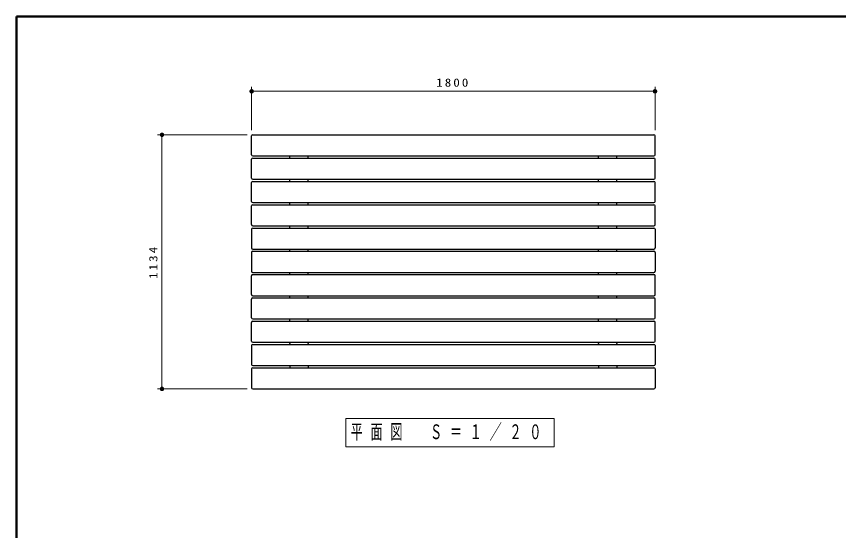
# Model space of a CAD drawing. Units: millimetres on the paper, scale 1:20. Extents: x -365 to 10, y -38 to 257.
# Drawn here: x -365 to -181.6, y 142.3 to 257 of the extents above; entities that cross this region are included whole.
import ezdxf

# ---------------------------------------------------------------- set-up
doc = ezdxf.new("R2010")
doc.units = ezdxf.units.MM
doc.layers.add('LY_1', color=7, linetype='Continuous', lineweight=25)
doc.layers.add('LY_2', color=7, linetype='Continuous', lineweight=13)
doc.styles.add('ＭＳ ゴシック', font='')
doc.styles.get('ＭＳ ゴシック').set_extended_font_data('MS Gothic')

# ---------------------------------------------------------------- blocks, each defined once
blk = doc.blocks.new('filled_dot')
at = {"color": 0, "linetype": 'Continuous', "lineweight": -2, "const_width": 1.25}
blk.add_lwpolyline([(-0.625, 0, 1), (0.625, 0, 1)], format="xyb", close=True, dxfattribs=at)

msp = doc.modelspace()

# ---------------------------------------------------------------- linework, layer by layer
at = {"layer": 'LY_1', "lineweight": 13}
for p, q in [((-312.527, 231.589), (-312.527, 241.295)), ((-312.527, 240.295), (-222.527, 240.295)), ((-222.527, 231.589), (-222.527, 241.295)), ((-313.527, 230.589), (-333.527, 230.589)), ((-332.527, 173.889), (-332.527, 230.589)), ((-313.527, 173.889), (-333.527, 173.889)), ((-245.04, 167.281), (-291.54, 167.281)), ((-291.54, 167.281), (-291.54, 160.981)), ((-245.04, 160.981), (-245.04, 167.281)), ((-291.54, 160.981), (-245.04, 160.981))]:
    msp.add_line(p, q, dxfattribs=at)
at = {"layer": 'LY_1', "color": 4}
for p, q in [((-312.527, 226.139), (-312.527, 230.339)), ((-312.277, 230.589), (-222.777, 230.589)), ((-222.527, 226.139), (-222.527, 230.339)), ((-312.277, 225.889), (-222.777, 225.889)), ((-312.527, 220.939), (-312.527, 225.139)), ((-312.277, 225.389), (-222.777, 225.389)), ((-222.527, 220.939), (-222.527, 225.139)), ((-312.277, 220.689), (-222.777, 220.689)), ((-312.277, 220.189), (-222.777, 220.189)), ((-312.527, 215.739), (-312.527, 219.939)), ((-222.527, 215.739), (-222.527, 219.939)), ((-312.527, 210.539), (-312.527, 214.739)), ((-312.277, 215.489), (-222.777, 215.489)), ((-312.277, 214.989), (-222.777, 214.989)), ((-222.527, 210.539), (-222.527, 214.739)), ((-312.527, 209.539), (-312.527, 205.339)), ((-312.277, 210.289), (-222.777, 210.289)), ((-312.277, 209.789), (-222.777, 209.789)), ((-222.527, 209.539), (-222.527, 205.339)), ((-312.527, 204.339), (-312.527, 200.139)), ((-312.277, 205.089), (-222.777, 205.089)), ((-312.277, 204.589), (-222.777, 204.589)), ((-222.527, 204.339), (-222.527, 200.139)), ((-312.527, 194.939), (-312.527, 199.139)), ((-312.277, 199.889), (-222.777, 199.889)), ((-312.277, 199.389), (-222.777, 199.389)), ((-222.527, 194.939), (-222.527, 199.139)), ((-312.277, 194.689), (-222.777, 194.689)), ((-312.527, 189.739), (-312.527, 193.939)), ((-312.277, 194.189), (-222.777, 194.189)), ((-222.527, 189.739), (-222.527, 193.939)), ((-312.277, 189.489), (-222.777, 189.489)), ((-312.277, 188.989), (-222.777, 188.989)), ((-312.527, 184.539), (-312.527, 188.739)), ((-222.527, 184.539), (-222.527, 188.739)), ((-312.527, 183.539), (-312.527, 179.339)), ((-312.277, 184.289), (-222.777, 184.289)), ((-312.277, 183.789), (-222.777, 183.789)), ((-222.527, 183.539), (-222.527, 179.339)), ((-312.527, 178.339), (-312.527, 174.139)), ((-312.277, 179.089), (-222.777, 179.089)), ((-312.277, 178.589), (-222.777, 178.589)), ((-222.527, 178.339), (-222.527, 174.139)), ((-312.277, 173.889), (-222.777, 173.889))]:
    msp.add_line(p, q, dxfattribs=at)
at = {"layer": 'LY_1'}
for p, q in [((-304.027, 225.389), (-304.027, 225.889)), ((-299.915, 225.389), (-299.915, 225.889)), ((-235.14, 225.389), (-235.14, 225.889)), ((-231.027, 225.389), (-231.027, 225.889)), ((-304.027, 220.189), (-304.027, 220.689)), ((-299.915, 220.189), (-299.915, 220.689)), ((-235.14, 220.189), (-235.14, 220.689)), ((-231.027, 220.189), (-231.027, 220.689)), ((-304.027, 214.989), (-304.027, 215.489)), ((-299.915, 214.989), (-299.915, 215.489)), ((-235.14, 214.989), (-235.14, 215.489)), ((-231.027, 214.989), (-231.027, 215.489)), ((-304.027, 209.789), (-304.027, 210.289)), ((-299.915, 209.789), (-299.915, 210.289)), ((-235.14, 209.789), (-235.14, 210.289)), ((-231.027, 209.789), (-231.027, 210.289)), ((-304.027, 204.589), (-304.027, 205.089)), ((-299.915, 204.589), (-299.915, 205.089)), ((-235.14, 204.589), (-235.14, 205.089)), ((-231.027, 204.589), (-231.027, 205.089)), ((-304.027, 199.389), (-304.027, 199.889)), ((-299.915, 199.389), (-299.915, 199.889)), ((-235.14, 199.389), (-235.14, 199.889)), ((-231.027, 199.389), (-231.027, 199.889)), ((-304.027, 194.189), (-304.027, 194.689)), ((-299.915, 194.189), (-299.915, 194.689)), ((-235.14, 194.189), (-235.14, 194.689)), ((-231.027, 194.189), (-231.027, 194.689)), ((-304.027, 188.989), (-304.027, 189.489)), ((-299.915, 188.989), (-299.915, 189.489)), ((-235.14, 188.989), (-235.14, 189.489)), ((-231.027, 188.989), (-231.027, 189.489)), ((-304.027, 184.039), (-304.027, 184.289)), ((-304.027, 184.039), (-304.027, 183.789)), ((-299.915, 184.039), (-299.915, 184.289)), ((-299.915, 184.039), (-299.915, 183.789)), ((-235.14, 184.039), (-235.14, 184.289)), ((-235.14, 184.039), (-235.14, 183.789)), ((-231.027, 184.039), (-231.027, 184.289)), ((-231.027, 184.039), (-231.027, 183.789)), ((-304.027, 179.089), (-304.027, 178.589)), ((-299.915, 179.089), (-299.915, 178.589)), ((-235.14, 179.089), (-235.14, 178.589)), ((-231.027, 179.089), (-231.027, 178.589))]:
    msp.add_line(p, q, dxfattribs=at)
at = {"layer": 'LY_1', "color": 4}
for centre, start, end in [((-312.277, 230.339), 90, 180), ((-222.777, 230.339), 0, 90), ((-312.277, 226.139), 180, 270), ((-222.777, 226.139), 270, 0), ((-312.277, 225.139), 90, 180), ((-222.777, 225.139), 0, 90), ((-312.277, 220.939), 180, 270), ((-312.277, 219.939), 90, 180), ((-222.777, 220.939), 270, 0), ((-222.777, 219.939), 0, 90), ((-312.277, 215.739), 180, 270), ((-312.277, 214.739), 90, 180), ((-222.777, 215.739), 270, 0), ((-222.777, 214.739), 0, 90), ((-312.277, 210.539), 180, 270), ((-312.277, 209.539), 90, 180), ((-222.777, 210.539), 270, 0), ((-222.777, 209.539), 0, 90), ((-312.277, 205.339), 180, 270), ((-312.277, 204.339), 90, 180), ((-222.777, 205.339), 270, 0), ((-222.777, 204.339), 0, 90), ((-312.277, 200.139), 180, 270), ((-222.777, 200.139), 270, 0), ((-312.277, 199.139), 90, 180), ((-222.777, 199.139), 0, 90), ((-312.277, 194.939), 180, 270), ((-222.777, 194.939), 270, 0), ((-312.277, 193.939), 90, 180), ((-222.777, 193.939), 0, 90), ((-312.277, 189.739), 180, 270), ((-312.277, 188.739), 90, 180), ((-222.777, 189.739), 270, 0), ((-222.777, 188.739), 0, 90), ((-312.277, 184.539), 180, 270), ((-312.277, 183.539), 90, 180), ((-222.777, 184.539), 270, 0), ((-222.777, 183.539), 0, 90), ((-312.277, 179.339), 180, 270), ((-312.277, 178.339), 90, 180), ((-222.777, 179.339), 270, 0), ((-222.777, 178.339), 0, 90), ((-312.277, 174.139), 180, 270), ((-222.777, 174.139), 270, 0)]:
    msp.add_arc(centre, 0.25, start, end, dxfattribs=at)
at = {"layer": 'LY_2', "lineweight": 50}
for p, q in [((0, 257), (-365, 257)), ((-365, 257), (-365, 0))]:
    msp.add_line(p, q, dxfattribs=at)

# ---------------------------------------------------------------- block references
at = {"layer": 'LY_1', "lineweight": 13, "xscale": 0.4, "yscale": 0.4}
msp.add_blockref('filled_dot', (-312.527, 240.295), dxfattribs=at)
for p, rotation in [((-222.527, 240.295), 180), ((-332.527, 230.589), 270), ((-332.527, 173.889), 90)]:
    msp.add_blockref('filled_dot', p, dxfattribs=dict(at, rotation=rotation))

# ---------------------------------------------------------------- texts
at = {"layer": 'LY_1', "style": 'ＭＳ ゴシック'}
for s, insert, char_height, attachment_point in [('\\T1.33;\\W1.15;1800', (-267.527, 241.295), 1.833, 8), ('\\T1.64;\\W0.6;平面図\u3000Ｓ＝１／２０', (-268.29, 164.131), 3.299, 5)]:
    msp.add_mtext(s, dxfattribs=dict(at, insert=insert, char_height=char_height, attachment_point=attachment_point))
at = {"layer": 'LY_1', "insert": (-333.527, 202.239), "char_height": 1.833, "attachment_point": 8, "rotation": 90, "style": 'ＭＳ ゴシック'}
msp.add_mtext('\\T1.33;\\W1.15;1134', dxfattribs=at)

doc.saveas('drawing.dxf')
